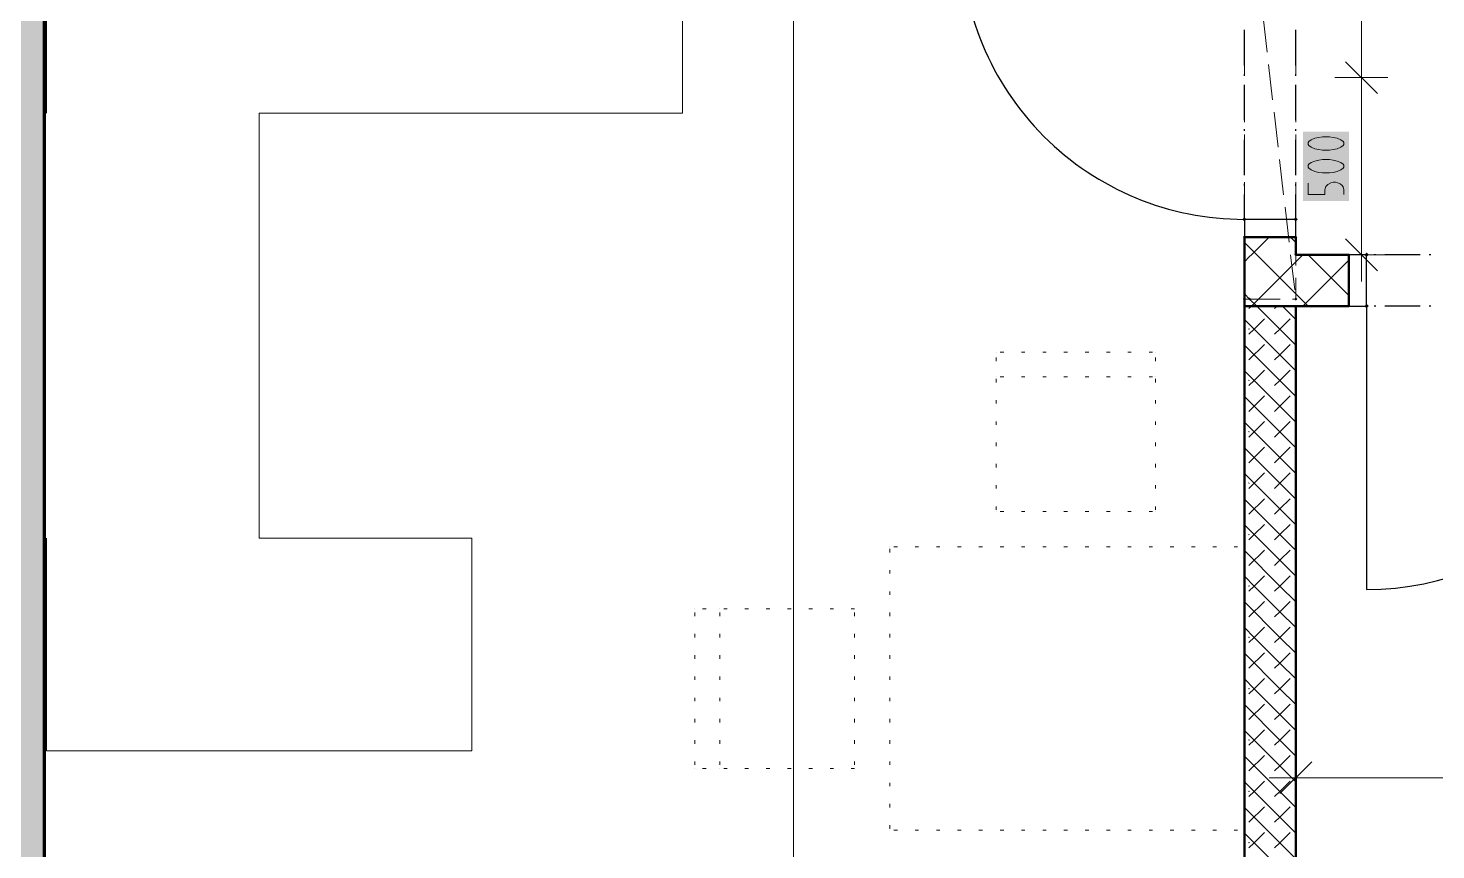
# Model space of a CAD drawing. Header units: millimetres. Extents: x 0 to 594, y 0 to 420.
# Drawn here: x 222.26 to 262.97, y 165.39 to 189.16 of the extents above; entities that cross this region are included whole.
import ezdxf

# ---------------------------------------------------------------- set-up
doc = ezdxf.new("R2010")
doc.units = ezdxf.units.MM
doc.header["$LTSCALE"] = 8
for name, color, linetype in [('PDF_Dvere', 7, 'Continuous'), ('PDF_Koty delkove', 7, 'Continuous'), ('PDF_Kuchyne', 7, 'Continuous'), ('PDF_Nabytek', 7, 'Continuous'), ('PDF_Preklady', 7, 'Continuous'), ('PDF_Pricky zdene', 7, 'Continuous'), ('PDF_Steny obvodove nosne', 7, 'Continuous')]:
    doc.layers.add(name, color=color, linetype=linetype)

msp = doc.modelspace()

# ---------------------------------------------------------------- hatches: boundary and pattern name
at = {"layer": 'PDF_Steny obvodove nosne', "true_color": 0xc0c0c0, "transparency": 33554559}
msp.add_hatch(color=9, dxfattribs=at).paths.add_polyline_path([(222.739, 129.766), (222.739, 218.171), (220.689, 218.171), (220.689, 129.561), (222.739, 129.561)])

# ---------------------------------------------------------------- linework, layer by layer
at = {"layer": 'PDF_Dvere', "lineweight": 25}
for points in [[(257.434, 191.263), (257.434, 191.829), (249.235, 191.829, 0.414214), (257.434, 183.629), (257.434, 184.344)], [(260.971, 181.118), (260.971, 172.918, 0.414213), (269.171, 181.118), (269.13, 181.118)]]:
    msp.add_lwpolyline(points, format="xyb", dxfattribs=at)
for points in [[(257.434, 188.085), (257.434, 189.11)], [(258.921, 188.085), (258.921, 189.11)], [(257.434, 187.778), (257.434, 187.829)], [(258.921, 187.778), (258.921, 187.829)], [(257.434, 186.497), (257.434, 187.522)], [(258.921, 186.497), (258.921, 187.522)], [(257.434, 186.189), (257.434, 186.24)], [(258.921, 186.189), (258.921, 186.24)], [(257.434, 184.908), (257.434, 185.933)], [(258.921, 184.908), (258.921, 185.933)], [(257.434, 184.6), (257.434, 184.652)], [(258.921, 184.6), (258.921, 184.652)], [(258.921, 183.629), (258.921, 184.344)], [(261.238, 182.604), (261.187, 182.604)], [(262.519, 182.604), (261.494, 182.604)], [(262.827, 182.604), (262.775, 182.604)], [(261.238, 181.118), (261.187, 181.118)], [(262.519, 181.118), (261.494, 181.118)], [(262.827, 181.118), (262.775, 181.118)]]:
    msp.add_lwpolyline(points, dxfattribs=at)
for points in [[(258.921, 183.116), (258.921, 183.629), (257.434, 183.629), (257.434, 183.116)], [(260.971, 182.604), (260.458, 182.604), (260.458, 181.118), (260.971, 181.118)]]:
    msp.add_lwpolyline(points, close=True, dxfattribs=at)
at = {"layer": 'PDF_Dvere', "lineweight": 25, "transparency": 33554559}
for points in [[(257.434, 183.565), (257.37, 183.629), (257.499, 183.629), (257.434, 183.693)], [(258.921, 183.565), (258.857, 183.629), (258.985, 183.629), (258.921, 183.693)], [(261.035, 182.604), (260.971, 182.54), (260.971, 182.668), (260.907, 182.604)], [(261.035, 181.118), (260.971, 181.054), (260.971, 181.182), (260.907, 181.118)]]:
    msp.add_solid(points, dxfattribs=at)
at = {"layer": 'PDF_Koty delkove', "lineweight": 18}
for points in [[(244.392, 111.677), (244.392, 119.758), (244.392, 128.074), (244.392, 131.969), (244.392, 135.184), (244.392, 192.854), (244.392, 194.34), (244.392, 195.878), (244.392, 215.557), (244.392, 218.325)], [(260.82, 182.604), (260.82, 187.729), (260.82, 201.003), (260.82, 212.995)], [(261.281, 187.268), (260.358, 188.19)], [(261.588, 187.729), (260.82, 187.729), (260.051, 187.729)], [(259.896, 185.358), (259.691, 185.358), (259.59, 185.344), (259.47, 185.317), (259.367, 185.276), (259.299, 185.222), (259.282, 185.194), (259.282, 185.14), (259.299, 185.112), (259.367, 185.058), (259.47, 185.017), (259.59, 184.989), (259.691, 184.975), (259.896, 184.975), (259.999, 184.989), (260.119, 185.017), (260.221, 185.058), (260.29, 185.112), (260.307, 185.14), (260.307, 185.194), (260.29, 185.222), (260.221, 185.276), (260.119, 185.317)], [(260.119, 185.317), (259.999, 185.344), (259.896, 185.358)], [(259.282, 184.674), (259.282, 184.346), (259.76, 184.346), (259.76, 184.483), (259.795, 184.578), (259.846, 184.633), (259.931, 184.687), (259.999, 184.701), (260.067, 184.701), (260.136, 184.687), (260.204, 184.66), (260.255, 184.619), (260.29, 184.565), (260.307, 184.483), (260.307, 184.346)], [(261.281, 182.143), (260.358, 183.065)], [(261.588, 182.604), (260.82, 182.604), (260.051, 182.604)], [(260.82, 182.604), (260.82, 181.835)], [(258.921, 168.242), (258.921, 167.473), (258.921, 166.704)], [(259.382, 167.934), (258.459, 167.012)], [(258.921, 167.473), (258.152, 167.473)], [(313.656, 167.473), (304.19, 167.473), (299.534, 167.473), (297.409, 167.473), (287.364, 167.473), (285.212, 167.473), (275.167, 167.473), (258.921, 167.473)]]:
    msp.add_lwpolyline(points, dxfattribs=at)
msp.add_lwpolyline([(259.896, 186.015), (259.691, 186.015), (259.59, 186.001), (259.47, 185.974), (259.367, 185.933), (259.299, 185.879), (259.282, 185.851), (259.282, 185.797), (259.299, 185.769), (259.367, 185.715), (259.47, 185.674), (259.59, 185.646), (259.691, 185.632), (259.896, 185.632), (259.999, 185.646), (260.119, 185.674), (260.221, 185.715), (260.29, 185.769), (260.307, 185.797), (260.307, 185.851), (260.29, 185.879), (260.221, 185.933), (260.119, 185.974), (259.999, 186.001)], close=True, dxfattribs=at)
at = {"layer": 'PDF_Koty delkove', "color": 7, "lineweight": 18, "true_color": 0xffffff, "transparency": 33554559}
msp.add_solid([(260.461, 184.164), (260.461, 186.169), (259.128, 184.164), (259.128, 186.169)], dxfattribs=at)
at = {"layer": 'PDF_Kuchyne', "lineweight": 13}
msp.add_lwpolyline([(222.79, 174.404), (222.79, 168.254), (235.09, 168.254), (235.09, 174.404), (228.94, 174.404), (228.94, 186.704), (241.188, 186.704), (241.188, 192.854), (222.79, 192.854), (222.79, 186.704)], dxfattribs=at)
at = {"layer": 'PDF_Nabytek', "lineweight": 13}
for points in [[(250.255, 179.788), (250.255, 179.788)], [(250.255, 179.788), (250.255, 179.788)], [(250.255, 179.527), (250.255, 179.629)], [(250.475, 179.788), (250.373, 179.788)], [(251.09, 179.788), (250.988, 179.788)], [(251.705, 179.788), (251.603, 179.788)], [(252.32, 179.788), (252.218, 179.788)], [(252.935, 179.788), (252.833, 179.788)], [(253.55, 179.788), (253.448, 179.788)], [(254.165, 179.788), (254.063, 179.788)], [(254.78, 179.788), (254.678, 179.788)], [(254.868, 179.788), (254.868, 179.788)], [(254.868, 179.788), (254.868, 179.788)], [(254.868, 179.527), (254.868, 179.629)], [(250.255, 179.071), (250.255, 179.071)], [(250.255, 178.912), (250.255, 179.014)], [(250.475, 179.071), (250.373, 179.071)], [(251.09, 179.071), (250.988, 179.071)], [(251.705, 179.071), (251.603, 179.071)], [(252.32, 179.071), (252.218, 179.071)], [(252.935, 179.071), (252.833, 179.071)], [(253.55, 179.071), (253.448, 179.071)], [(254.165, 179.071), (254.063, 179.071)], [(254.78, 179.071), (254.678, 179.071)], [(254.868, 179.071), (254.868, 179.071)], [(254.868, 178.912), (254.868, 179.014)], [(250.255, 178.297), (250.255, 178.399)], [(254.868, 178.297), (254.868, 178.399)], [(250.255, 177.682), (250.255, 177.784)], [(254.868, 177.682), (254.868, 177.784)], [(250.255, 177.067), (250.255, 177.169)], [(254.868, 177.067), (254.868, 177.169)], [(250.255, 176.452), (250.255, 176.554)], [(254.868, 176.452), (254.868, 176.554)], [(250.255, 175.837), (250.255, 175.939)], [(254.868, 175.837), (254.868, 175.939)], [(250.255, 175.222), (250.255, 175.324)], [(250.255, 175.176), (250.255, 175.176)], [(250.255, 175.176), (250.255, 175.176)], [(250.475, 175.176), (250.373, 175.176)], [(251.09, 175.176), (250.988, 175.176)], [(251.705, 175.176), (251.603, 175.176)], [(252.32, 175.176), (252.218, 175.176)], [(252.935, 175.176), (252.833, 175.176)], [(253.55, 175.176), (253.448, 175.176)], [(254.165, 175.176), (254.063, 175.176)], [(254.78, 175.176), (254.678, 175.176)], [(254.868, 175.222), (254.868, 175.324)], [(254.868, 175.176), (254.868, 175.176)], [(254.868, 175.176), (254.868, 175.176)], [(247.185, 174.151), (247.185, 174.151)], [(247.185, 174.151), (247.185, 174.151)], [(247.185, 173.992), (247.185, 174.094)], [(247.4, 174.151), (247.298, 174.151)], [(248.015, 174.151), (247.913, 174.151)], [(248.63, 174.151), (248.528, 174.151)], [(249.245, 174.151), (249.143, 174.151)], [(249.86, 174.151), (249.758, 174.151)], [(250.475, 174.151), (250.373, 174.151)], [(251.09, 174.151), (250.988, 174.151)], [(251.705, 174.151), (251.603, 174.151)], [(252.32, 174.151), (252.218, 174.151)], [(252.935, 174.151), (252.833, 174.151)], [(253.55, 174.151), (253.448, 174.151)], [(254.165, 174.151), (254.063, 174.151)], [(254.78, 174.151), (254.678, 174.151)], [(255.395, 174.151), (255.293, 174.151)], [(256.01, 174.151), (255.908, 174.151)], [(256.625, 174.151), (256.523, 174.151)], [(257.24, 174.151), (257.138, 174.151)], [(257.434, 174.151), (257.434, 174.151)], [(257.434, 174.151), (257.434, 174.151)], [(257.434, 173.992), (257.434, 174.094)], [(247.185, 173.377), (247.185, 173.479)], [(257.434, 173.377), (257.434, 173.479)], [(247.185, 172.762), (247.185, 172.864)], [(257.434, 172.762), (257.434, 172.864)], [(241.547, 172.357), (241.547, 172.357)], [(241.547, 172.357), (241.547, 172.357)], [(241.547, 172.147), (241.547, 172.249)], [(241.866, 172.357), (241.763, 172.357)], [(242.265, 172.357), (242.265, 172.357)], [(242.265, 172.147), (242.265, 172.249)], [(242.481, 172.357), (242.378, 172.357)], [(243.096, 172.357), (242.993, 172.357)], [(243.711, 172.357), (243.608, 172.357)], [(244.326, 172.357), (244.223, 172.357)], [(244.941, 172.357), (244.838, 172.357)], [(245.555, 172.357), (245.453, 172.357)], [(246.16, 172.357), (246.068, 172.357)], [(246.16, 172.357), (246.16, 172.357)], [(246.16, 172.357), (246.16, 172.357)], [(246.16, 172.147), (246.16, 172.249)], [(247.185, 172.147), (247.185, 172.249)], [(257.434, 172.147), (257.434, 172.249)], [(241.547, 171.532), (241.547, 171.634)], [(242.265, 171.532), (242.265, 171.634)], [(246.16, 171.532), (246.16, 171.634)], [(247.185, 171.532), (247.185, 171.634)], [(257.434, 171.532), (257.434, 171.634)], [(241.547, 170.917), (241.547, 171.019)], [(242.265, 170.917), (242.265, 171.019)], [(246.16, 170.917), (246.16, 171.019)], [(247.185, 170.917), (247.185, 171.019)], [(257.434, 170.917), (257.434, 171.019)], [(241.547, 170.302), (241.547, 170.404)], [(242.265, 170.302), (242.265, 170.404)], [(246.16, 170.302), (246.16, 170.404)], [(247.185, 170.302), (247.185, 170.404)], [(257.434, 170.302), (257.434, 170.404)], [(241.547, 169.687), (241.547, 169.789)], [(242.265, 169.687), (242.265, 169.789)], [(246.16, 169.687), (246.16, 169.789)], [(247.185, 169.687), (247.185, 169.789)], [(257.434, 169.687), (257.434, 169.789)], [(241.547, 169.072), (241.547, 169.174)], [(242.265, 169.072), (242.265, 169.174)], [(246.16, 169.072), (246.16, 169.174)], [(247.185, 169.072), (247.185, 169.174)], [(257.434, 169.072), (257.434, 169.174)], [(241.547, 168.457), (241.547, 168.559)], [(242.265, 168.457), (242.265, 168.559)], [(246.16, 168.457), (246.16, 168.559)], [(247.185, 168.457), (247.185, 168.559)], [(257.434, 168.457), (257.434, 168.559)], [(241.547, 167.842), (241.547, 167.944)], [(241.547, 167.744), (241.547, 167.744)], [(241.547, 167.744), (241.547, 167.744)], [(241.866, 167.744), (241.763, 167.744)], [(242.265, 167.842), (242.265, 167.944)], [(242.265, 167.744), (242.265, 167.744)], [(242.481, 167.744), (242.378, 167.744)], [(243.096, 167.744), (242.993, 167.744)], [(243.711, 167.744), (243.608, 167.744)], [(244.326, 167.744), (244.223, 167.744)], [(244.941, 167.744), (244.838, 167.744)], [(245.555, 167.744), (245.453, 167.744)], [(246.16, 167.744), (246.068, 167.744)], [(246.16, 167.842), (246.16, 167.944)], [(246.16, 167.744), (246.16, 167.744)], [(246.16, 167.744), (246.16, 167.744)], [(247.185, 167.842), (247.185, 167.944)], [(257.434, 167.842), (257.434, 167.944)], [(247.185, 167.227), (247.185, 167.329)], [(257.434, 167.227), (257.434, 167.329)], [(247.185, 166.612), (247.185, 166.714)], [(257.434, 166.612), (257.434, 166.714)], [(247.185, 165.997), (247.185, 166.099)], [(257.434, 165.997), (257.434, 166.099)], [(247.185, 165.951), (247.185, 165.951)], [(247.185, 165.951), (247.185, 165.951)], [(247.4, 165.951), (247.298, 165.951)], [(248.015, 165.951), (247.913, 165.951)], [(248.63, 165.951), (248.528, 165.951)], [(249.245, 165.951), (249.143, 165.951)], [(249.86, 165.951), (249.758, 165.951)], [(250.475, 165.951), (250.373, 165.951)], [(251.09, 165.951), (250.988, 165.951)], [(251.705, 165.951), (251.603, 165.951)], [(252.32, 165.951), (252.218, 165.951)], [(252.935, 165.951), (252.833, 165.951)], [(253.55, 165.951), (253.448, 165.951)], [(254.165, 165.951), (254.063, 165.951)], [(254.78, 165.951), (254.678, 165.951)], [(255.395, 165.951), (255.293, 165.951)], [(256.01, 165.951), (255.908, 165.951)], [(256.625, 165.951), (256.523, 165.951)], [(257.24, 165.951), (257.138, 165.951)], [(257.434, 165.951), (257.434, 165.951)], [(257.434, 165.951), (257.434, 165.951)]]:
    msp.add_lwpolyline(points, dxfattribs=at)
at = {"layer": 'PDF_Preklady', "lineweight": 18}
for points in [[(258.093, 188.462), (257.974, 189.48)], [(257.434, 187.829), (257.434, 188.854)], [(258.921, 187.829), (258.921, 188.854)], [(258.252, 187.087), (258.134, 188.105)], [(257.434, 186.445), (257.434, 187.47)], [(258.921, 186.445), (258.921, 187.47)], [(258.411, 185.713), (258.293, 186.731)], [(257.434, 185.062), (257.434, 186.087)], [(258.921, 185.062), (258.921, 186.087)], [(258.571, 184.338), (258.453, 185.356)], [(257.434, 183.678), (257.434, 184.703)], [(258.921, 183.678), (258.921, 184.703)], [(258.73, 182.964), (258.612, 183.982)], [(257.434, 183.116), (257.434, 183.319)], [(258.921, 183.116), (258.921, 183.319)], [(257.434, 182.294), (257.434, 183.116)], [(258.921, 182.294), (258.921, 182.604), (258.921, 183.116)], [(258.89, 181.589), (258.772, 182.607)], [(257.434, 181.323), (257.434, 181.935)], [(258.921, 181.935), (258.921, 181.323), (258.829, 181.323)], [(257.588, 181.323), (257.445, 181.323)], [(258.47, 181.323), (257.588, 181.323)]]:
    msp.add_lwpolyline(points, dxfattribs=at)
at = {"layer": 'PDF_Preklady', "lineweight": 18, "transparency": 33554559}
for points in [[(257.434, 183.07), (257.388, 183.116), (257.481, 183.116), (257.434, 183.163)], [(257.434, 183.07), (257.388, 183.116), (257.481, 183.116), (257.434, 183.163)], [(258.921, 183.07), (258.875, 183.116), (258.967, 183.116), (258.921, 183.163)], [(258.921, 183.07), (258.875, 183.116), (258.967, 183.116), (258.921, 183.163)], [(258.921, 182.558), (258.875, 182.604), (258.967, 182.604), (258.921, 182.65)], [(258.921, 182.558), (258.875, 182.604), (258.967, 182.604), (258.921, 182.65)], [(257.434, 181.277), (257.388, 181.323), (257.481, 181.323), (257.434, 181.369)], [(257.481, 181.323), (257.434, 181.277), (257.434, 181.369), (257.388, 181.323)], [(257.634, 181.323), (257.588, 181.277), (257.588, 181.369), (257.542, 181.323)], [(257.634, 181.323), (257.588, 181.277), (257.588, 181.369), (257.542, 181.323)], [(258.926, 181.277), (258.875, 181.317), (258.967, 181.328), (258.915, 181.369)], [(258.967, 181.323), (258.921, 181.277), (258.921, 181.369), (258.875, 181.323)], [(258.921, 181.277), (258.875, 181.323), (258.967, 181.323), (258.921, 181.369)]]:
    msp.add_solid(points, dxfattribs=at)
at = {"layer": 'PDF_Pricky zdene', "lineweight": 50}
for points in [[(257.434, 183.116), (258.921, 183.116), (258.921, 182.604)], [(257.434, 183.116), (257.434, 181.323), (257.434, 181.118), (257.588, 181.118)], [(258.921, 182.604), (260.458, 182.604), (260.458, 181.118), (258.921, 181.118), (257.588, 181.118)], [(258.921, 131.969), (258.921, 181.118), (257.588, 181.118), (257.434, 181.118), (257.434, 131.969), (257.434, 131.816), (258.921, 131.816)]]:
    msp.add_lwpolyline(points, dxfattribs=at)
at = {"layer": 'PDF_Pricky zdene', "lineweight": 9}
for points in [[(257.793, 182.604), (257.434, 182.963)], [(258.152, 183.116), (257.639, 182.604), (257.588, 182.553)], [(258.921, 182.963), (258.86, 183.024), (258.767, 183.116)], [(257.588, 182.553), (257.434, 182.399)], [(257.568, 181.046), (257.639, 181.118), (258.459, 181.938), (259.126, 182.604)], [(259.279, 181.118), (258.459, 181.938), (257.793, 182.604)], [(260.458, 182.45), (259.946, 181.938), (259.126, 181.118)], [(260.458, 181.425), (259.946, 181.938), (259.279, 182.604)], [(257.588, 181.323), (257.434, 181.476)], [(257.793, 181.118), (257.588, 181.323)], [(258.921, 179.99), (258.459, 180.451), (257.793, 181.118)], [(258.311, 181.046), (258.383, 181.118)], [(258.921, 180.733), (258.536, 181.118)], [(258.921, 179.247), (258.459, 179.708), (257.716, 180.451), (257.434, 180.733)], [(257.568, 180.303), (257.716, 180.451)], [(257.716, 180.451), (258.014, 180.749)], [(258.311, 180.303), (258.459, 180.451)], [(258.459, 180.451), (258.757, 180.749)], [(258.921, 178.504), (258.459, 178.965), (257.434, 179.99)], [(257.568, 179.56), (258.014, 180.006)], [(258.311, 179.56), (258.459, 179.708), (258.757, 180.006)], [(258.921, 177.761), (258.459, 178.222), (257.716, 178.965), (257.434, 179.247)], [(257.716, 178.965), (258.014, 179.262)], [(258.459, 178.965), (258.757, 179.262)], [(257.568, 178.817), (257.716, 178.965)], [(258.311, 178.817), (258.459, 178.965)], [(258.921, 177.018), (258.459, 177.479), (257.434, 178.504)], [(257.568, 178.074), (258.014, 178.519)], [(258.311, 178.074), (258.459, 178.222), (258.757, 178.519)], [(258.921, 176.275), (258.459, 176.736), (257.716, 177.479), (257.434, 177.761)], [(257.716, 177.479), (258.014, 177.776)], [(258.459, 177.479), (258.757, 177.776)], [(257.568, 177.33), (257.716, 177.479)], [(258.311, 177.33), (258.459, 177.479)], [(258.921, 175.532), (258.459, 175.993), (257.434, 177.018)], [(257.568, 176.587), (258.014, 177.033)], [(258.311, 176.587), (258.459, 176.736), (258.757, 177.033)], [(257.716, 175.993), (258.014, 176.29)], [(258.459, 175.993), (258.757, 176.29)], [(258.921, 174.788), (258.459, 175.25), (257.716, 175.993), (257.434, 176.275)], [(257.568, 175.844), (257.716, 175.993)], [(258.311, 175.844), (258.459, 175.993)], [(258.921, 174.045), (258.459, 174.507), (257.434, 175.532)], [(257.568, 175.101), (258.014, 175.547)], [(258.311, 175.101), (258.459, 175.25), (258.757, 175.547)], [(258.921, 173.302), (258.459, 173.763), (257.716, 174.507), (257.434, 174.788)], [(257.716, 174.507), (258.014, 174.804)], [(258.459, 174.507), (258.757, 174.804)], [(257.568, 174.358), (257.716, 174.507)], [(258.311, 174.358), (258.459, 174.507)], [(258.459, 173.02), (257.434, 174.045)], [(257.568, 173.615), (258.014, 174.061)], [(258.311, 173.615), (258.459, 173.763), (258.757, 174.061)], [(258.311, 172.129), (258.459, 172.277), (257.716, 173.02), (257.434, 173.302)], [(257.568, 172.872), (257.716, 173.02)], [(257.716, 173.02), (258.014, 173.318)], [(258.311, 172.872), (258.459, 173.02)], [(258.921, 172.559), (258.459, 173.02), (258.757, 173.318)], [(258.459, 171.534), (257.434, 172.559)], [(257.568, 172.129), (258.014, 172.574)], [(258.459, 172.277), (258.757, 172.574)], [(258.921, 171.816), (258.459, 172.277)], [(258.014, 171.831), (257.716, 171.534), (257.434, 171.816)], [(258.921, 171.073), (258.459, 171.534), (258.757, 171.831)], [(257.568, 171.385), (257.716, 171.534)], [(258.921, 170.33), (258.459, 170.791), (257.716, 171.534)], [(258.311, 171.385), (258.459, 171.534)], [(258.459, 170.048), (257.434, 171.073)], [(257.568, 170.642), (258.014, 171.088)], [(258.311, 170.642), (258.459, 170.791), (258.757, 171.088)], [(257.716, 170.048), (257.434, 170.33)], [(257.716, 170.048), (258.014, 170.345)], [(258.921, 169.587), (258.459, 170.048), (258.757, 170.345)], [(257.568, 169.899), (257.716, 170.048)], [(258.311, 169.156), (258.459, 169.305), (257.716, 170.048)], [(258.311, 169.899), (258.459, 170.048)], [(258.459, 168.562), (257.434, 169.587)], [(257.568, 169.156), (258.014, 169.602)], [(258.459, 169.305), (258.757, 169.602)], [(258.921, 168.843), (258.459, 169.305)], [(257.716, 168.562), (257.434, 168.843)], [(257.568, 168.413), (257.716, 168.562)], [(257.716, 168.562), (258.014, 168.859)], [(258.921, 167.357), (258.459, 167.818), (257.716, 168.562)], [(258.311, 168.413), (258.459, 168.562)], [(258.921, 168.1), (258.459, 168.562), (258.757, 168.859)], [(258.459, 167.075), (257.434, 168.1)], [(257.568, 167.67), (258.014, 168.116)], [(258.311, 167.67), (258.459, 167.818)], [(258.459, 167.818), (258.757, 168.116)], [(257.716, 167.075), (257.434, 167.357)], [(258.311, 166.184), (258.459, 166.332), (257.716, 167.075), (258.014, 167.373)], [(258.921, 166.614), (258.459, 167.075), (258.757, 167.373)], [(257.568, 166.927), (257.716, 167.075)], [(258.311, 166.927), (258.459, 167.075)], [(258.459, 165.589), (257.434, 166.614)], [(257.568, 166.184), (258.014, 166.629)], [(258.459, 166.332), (258.757, 166.629)], [(258.921, 165.871), (258.459, 166.332)], [(257.716, 165.589), (257.434, 165.871)], [(258.311, 164.697), (258.459, 164.846), (257.716, 165.589), (258.014, 165.886)], [(258.921, 165.128), (258.459, 165.589), (258.757, 165.886)], [(257.568, 165.44), (257.716, 165.589)], [(258.311, 165.44), (258.459, 165.589)]]:
    msp.add_lwpolyline(points, dxfattribs=at)
at = {"layer": 'PDF_Pricky zdene', "lineweight": 9, "transparency": 33554559}
for points in [[(257.568, 180.431), (257.545, 180.454), (257.591, 180.454), (257.568, 180.478)], [(258.459, 180.428), (258.436, 180.451), (258.483, 180.451), (258.459, 180.475)], [(257.568, 178.945), (257.545, 178.968), (257.591, 178.968), (257.568, 178.991)], [(258.459, 178.942), (258.436, 178.965), (258.483, 178.965), (258.459, 178.988)], [(257.568, 177.459), (257.545, 177.482), (257.591, 177.482), (257.568, 177.505)], [(258.459, 177.456), (258.436, 177.479), (258.483, 177.479), (258.459, 177.502)], [(257.568, 175.973), (257.545, 175.996), (257.591, 175.996), (257.568, 176.019)], [(258.459, 175.97), (258.436, 175.993), (258.483, 175.993), (258.459, 176.016)], [(257.568, 174.486), (257.545, 174.51), (257.591, 174.51), (257.568, 174.533)], [(258.459, 174.483), (258.436, 174.507), (258.483, 174.507), (258.459, 174.53)], [(257.568, 173), (257.545, 173.023), (257.591, 173.023), (257.568, 173.046)], [(258.459, 172.997), (258.436, 173.02), (258.483, 173.02), (258.459, 173.043)], [(257.568, 171.514), (257.545, 171.537), (257.591, 171.537), (257.568, 171.56)], [(258.459, 171.511), (258.436, 171.534), (258.483, 171.534), (258.459, 171.557)], [(257.568, 170.028), (257.545, 170.051), (257.591, 170.051), (257.568, 170.074)], [(258.459, 170.025), (258.436, 170.048), (258.483, 170.048), (258.459, 170.071)], [(257.568, 168.541), (257.545, 168.565), (257.591, 168.565), (257.568, 168.588)], [(258.459, 168.539), (258.436, 168.562), (258.483, 168.562), (258.459, 168.585)], [(257.568, 167.055), (257.545, 167.078), (257.591, 167.078), (257.568, 167.101)], [(258.459, 167.052), (258.436, 167.075), (258.483, 167.075), (258.459, 167.098)], [(257.568, 165.569), (257.545, 165.592), (257.591, 165.592), (257.568, 165.615)], [(258.459, 165.566), (258.436, 165.589), (258.483, 165.589), (258.459, 165.612)]]:
    msp.add_solid(points, dxfattribs=at)
at = {"layer": 'PDF_Steny obvodove nosne', "lineweight": 70}
msp.add_lwpolyline([(222.739, 129.766), (222.739, 131.969), (222.739, 205.615), (222.739, 207.204), (222.739, 215.711), (222.739, 218.171), (220.689, 218.171), (220.689, 215.711), (220.689, 207.204), (220.689, 205.615), (220.689, 132.174), (220.689, 131.969), (220.689, 129.561), (222.739, 129.561)], close=True, dxfattribs=at)

doc.saveas('drawing.dxf')
